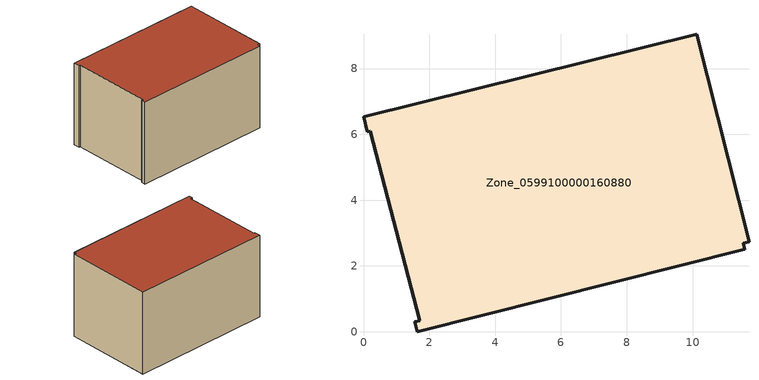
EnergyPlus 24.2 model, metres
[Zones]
Zone_0599100000160880
 floor ground (C_G): 1.71,0.34 0.21,6.1 0.12,6.07 0,6.53 10.12,9.04 11.71,2.73 11.54,2.69 11.58,2.51 1.64,0 1.56,0.3 z0
 wall outside (C_F): 11.71,2.73 10.12,9.04 0,6.53 0.12,6.07 0.21,6.1 1.71,0.34 1.56,0.3 1.64,0 11.58,2.51 11.54,2.69 11.71,2.73 z0:6.22
 roof outside (C_R): 0.21,6.1 1.71,0.34 1.56,0.3 1.64,0 11.58,2.51 11.54,2.69 11.71,2.73 10.12,9.04 0,6.53 0.12,6.07 z6.22
[BUILDING]
Pand.0599100000160880: North Axis=0; Terrain=City; Loads Convergence Tolerance Value=0.04; Temperature Convergence Tolerance Value=0.4; Solar Distribution=FullExterior; Maximum Number of Warmup Days=25; Minimum Number of Warmup Days=1
[Site:Location]
Rotterdam.The.Hague.AP_ZH_NLD Design_Conditions: Latitude=51.96; Longitude=4.45; Time Zone=1; Elevation=-4.5
[SITE:GROUNDTEMPERATURE:BUILDINGSURFACE]
18, 18, 18, 18, 18, 18, 18, 18, 18, 18, 18, 18
[MATERIAL] Thermal Absorptance=0.9; Solar Absorptance=0.7; Visible Absorptance=0.7
Name | Roughness | Thickness | Conductivity | Density | Specific Heat
G.TC.1946-1964 | MediumSmooth | 0.15 | 1 | 540 | 1210
F.TC.1946-1964 | Rough | 0.3 | 0.857143 | 1920 | 840
R.TC.1946-1964 | MediumRough | 0.2 | 0.235294 | 1500 | 1000
[CONSTRUCTION]
C_G: G.TC.1946-1964
C_F: F.TC.1946-1964
C_R: R.TC.1946-1964
[ZONE]
Zone_0599100000160880: Type=1; Multiplier=1; Ceiling Height=Autocalculate; Volume=Autocalculate; Floor Area=autocalculate; Part of Total Floor Area=Yes
[ZONEINFILTRATION:DESIGNFLOWRATE]
Infil_Zone_0599100000160880: Zone or ZoneList or Space or SpaceList=Zone_0599100000160880; Schedule=AlwaysOn; Design Flow Rate Calculation Method=Flow/Area; Flow Rate per Floor Area=0.003; Constant Term Coefficient=1; Temperature Term Coefficient=0; Velocity Term Coefficient=0; Velocity Squared Term Coefficient=0
[HVACTEMPLATE:ZONE:IDEALLOADSAIRSYSTEM]
Zone_0599100000160880: Maximum Heating Supply Air Temperature=50; Minimum Cooling Supply Air Temperature=13; Maximum Heating Supply Air Humidity Ratio=0.0156; Minimum Cooling Supply Air Humidity Ratio=0.0077; Heating Limit=NoLimit; Cooling Limit=NoLimit; Dehumidification Control Type=ConstantSensibleHeatRatio; Cooling Sensible Heat Ratio=0.7; Dehumidification Setpoint=60; Humidification Control Type=None; Humidification Setpoint=30; Outdoor Air Method=None; Outdoor Air Flow Rate per Person=0.00944; Outdoor Air Flow Rate per Zone Floor Area=0; Outdoor Air Flow Rate per Zone=0; Demand Controlled Ventilation Type=None; Outdoor Air Economizer Type=NoEconomizer; Heat Recovery Type=None; Sensible Heat Recovery Effectiveness=0.7; Latent Heat Recovery Effectiveness=0.65
[ZONECONTROL:THERMOSTAT]
ThermostatControl_Zone_0599100000160880: Zone or ZoneList=Zone_0599100000160880; Control Type Schedule=DualSetpointControlType; Control 1=Thermostat_Zone_0599100000160880; Temperature Difference Between Cutout And Setpoint=0
[THERMOSTATSETPOINT:DUALSETPOINT]
Thermostat_Zone_0599100000160880: Heating Setpoint Temperature Schedule=HeatingSetpoint_Zone_0599100000160880; Cooling Setpoint Temperature Schedule=CoolingSetpoint_Zone_0599100000160880
[SCHEDULE:COMPACT]
HeatingSetpoint_Zone_0599100000160880: Through: 12/31, For: AllDays, Until: 24:00, 21
CoolingSetpoint_Zone_0599100000160880: Through: 12/31, For: AllDays, Until: 24:00, 24
DualSetpointControlType: Through: 12/31, For: AllDays, Until: 24:00, 4
AlwaysOn: Through: 12/31, For: AllDays, Until: 24:00, 1
